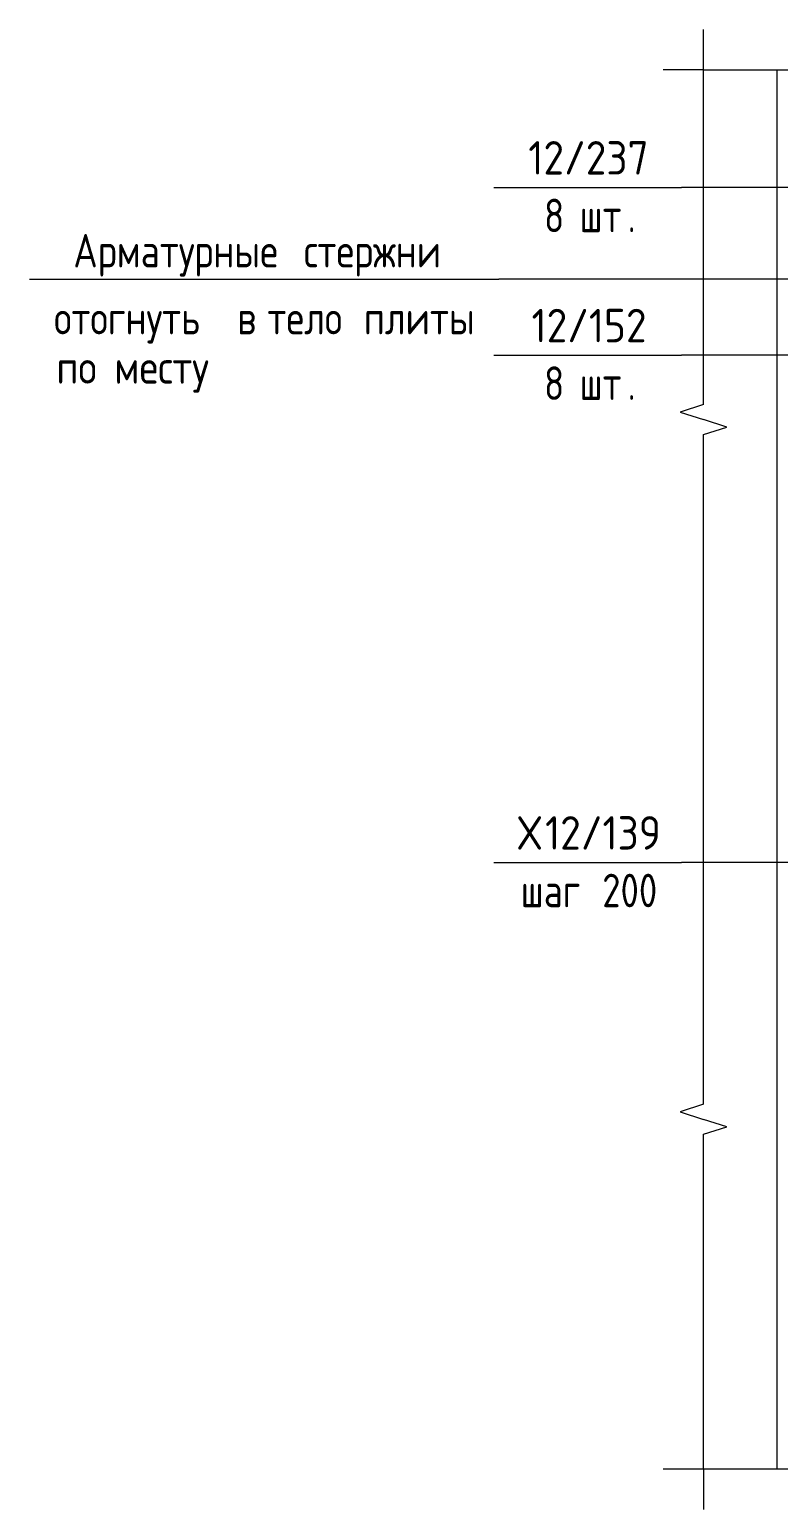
# Model space of a CAD drawing. Header units: millimetres. Extents: x -2461 to 50011, y -6221 to 38236.
# Drawn here: x 41850 to 43246, y 973 to 3735 of the extents above; entities that cross this region are included whole.
import ezdxf

# ---------------------------------------------------------------- set-up
doc = ezdxf.new("R2010")
doc.units = ezdxf.units.MM
for name, color, linetype, lineweight in [('AA_Oformlenie', 7, 'Continuous', 9), ('AA_Vinoska', 7, 'Continuous', 9), ('AF_Stena_Опалубка', 253, 'Continuous', 18), ('Gen_Text', 7, 'Continuous', 9)]:
    doc.layers.add(name, color=color, linetype=linetype, lineweight=lineweight)
doc.styles.add('GOST Common_1', font='GOST Common.ttf', dxfattribs={"width": 0.85, "height": 62.5})
doc.styles.add('ISOCPEUR_10', font='isocpeur.ttf', dxfattribs={"width": 0.9, "height": 62.5})
doc.styles.add('ISOCPEUR_11', font='isocpeur.ttf', dxfattribs={"width": 0.85, "height": 62.5})
doc.styles.add('ISOCPEUR_12', font='isocpeur.ttf', dxfattribs={"width": 0.8, "height": 62.5})

# ---------------------------------------------------------------- blocks, each defined once
blk = doc.blocks.new('011_Прямоугольник обрыва _ЭлУзла_ - 011_Прямоугольник обрыва _ЭлУзла_-4141986-Схема обрамления отверстия 500х1050 _h_')
at = {"layer": 'AA_Oformlenie'}
for p, q in [((-3558.5, 3035.2), (-3558.5, 3660)), ((-3558.5, 3660), (-3126.6, 3660)), ((-3070.9, 3660), (-2207.7, 3660)), ((-2152.1, 3660), (-1720.8, 3660)), ((-1720.8, 3660), (-1720.8, 3035.2)), ((-3558.5, 1729.4), (-3558.5, 2979.6)), ((-1720.8, 2979.6), (-1720.8, 1729.4)), ((-3558.5, 1048.4), (-3558.5, 1673.8)), ((-1720.8, 1673.8), (-1720.8, 1048.4)), ((-3126.6, 1048.4), (-3558.5, 1048.4)), ((-2207.7, 1048.4), (-3070.9, 1048.4)), ((-1720.8, 1048.4), (-2152.1, 1048.4))]:
    blk.add_line(p, q, dxfattribs=at)
blk = doc.blocks.new('042_М_Арматуры - Диам длина поз _ Комментарий-3662934-Схема обрамления отверстия 500х1050 _h_')
at = {"layer": 'AA_Vinoska'}
blk.add_line((-1443.5, 1221.9), (-1093.5, 1221.9), dxfattribs=at)
blk = doc.blocks.new('010_Текст с выноской - Текст 2 строки-4161196-Схема обрамления отверстия 500х1050 _h_')
at = {"layer": 'AA_Vinoska'}
blk.add_line((-4815.4, 3269.1), (-3940.4, 3269.1), dxfattribs=at)

msp = doc.modelspace()

# ---------------------------------------------------------------- linework, layer by layer
at = {"layer": 'AA_Vinoska'}
for p, q in [((43106.6493, 3660), (43106.6493, 3735)), ((43106.6493, 3660), (43031.6493, 3660)), ((43654.4603, 3440.5699), (43065.503, 3440.5699)), ((43645.0453, 3269.0699), (42724.7403, 3269.0699)), ((43378.7223, 3127.5724), (43065.503, 3127.5724)), ((43106.6493, 3035.2483), (43063.3242, 3021.1711)), ((43063.3242, 3021.1711), (43106.6493, 3007.0939)), ((43149.9506, 2993.3439), (43106.6493, 3007.0939)), ((43106.6493, 2979.5939), (43149.9506, 2993.3439)), ((43512.7112, 2180.7619), (43065.503, 2180.7619)), ((43106.6493, 1729.4362), (43063.3242, 1715.359)), ((43063.3242, 1715.359), (43106.6493, 1701.2818)), ((43149.9506, 1687.5318), (43106.6493, 1701.2818)), ((43106.6493, 1673.7818), (43149.9506, 1687.5318)), ((43106.6493, 1048.3758), (43031.6493, 1048.3758)), ((43106.6493, 1048.3758), (43106.6493, 973.3758))]:
    msp.add_line(p, q, dxfattribs=at)
at = {"layer": 'AF_Stena_Опалубка', "lineweight": 20}
msp.add_line((43244.3537, 1048.3758), (43244.3537, 3660), dxfattribs=at)

# ---------------------------------------------------------------- block references
at = {"layer": 'AA_Oformlenie'}
msp.add_blockref('011_Прямоугольник обрыва _ЭлУзла_ - 011_Прямоугольник обрыва _ЭлУзла_-4141986-Схема обрамления отверстия 500х1050 _h_', (46665.1768, 0), dxfattribs=at)
at = {"layer": 'AA_Vinoska'}
for name, p in [('042_М_Арматуры - Диам длина поз _ Комментарий-3662934-Схема обрамления отверстия 500х1050 _h_', (44159.0515, 2218.7089)), ('010_Текст с выноской - Текст 2 строки-4161196-Схема обрамления отверстия 500х1050 _h_', (46665.1768, 0)), ('042_М_Арматуры - Диам длина поз _ Комментарий-3662934-Схема обрамления отверстия 500х1050 _h_', (44159.0515, 1905.7114)), ('042_М_Арматуры - Диам длина поз _ Комментарий-3662934-Схема обрамления отверстия 500х1050 _h_', (44159.0515, 958.9009))]:
    msp.add_blockref(name, p, dxfattribs=at)

# ---------------------------------------------------------------- texts
at = {"layer": 'AA_Vinoska', "char_height": 62.5, "attachment_point": 1}
for s, insert, width, style in [('12/237', (42779.9315, 3526.9225), 277.784719, 'ISOCPEUR_10'), ('8 ', (42809.244, 3419.4462), 80.16875, 'ISOCPEUR_12'), ('шт', (42875.3898, 3419.4462), 109.0295, 'ISOCPEUR_12'), ('Арматурные', (41931.2036, 3353.6275), 499.15068, 'GOST Common_1'), ('\\fGOST Common|b0|i0|c204|p34|;\\W.85; ', (42343.0441, 3353.6275), 22.146617, 'GOST Common_1'), ('\\fISOCPEUR|b0|i0|c204|p34|;\\W.8;.', (42965.3482, 3419.4462), 17.637125, 'ISOCPEUR_12'), ('стержни', (42361.3169, 3353.6275), 339.013602, 'GOST Common_1'), ('отогнуть', (41895.3974, 3228.6275), 391.824766, 'GOST Common_1'), ('\\fGOST Common|b0|i0|c204|p34|;\\W.85; ', (42218.6851, 3228.6275), 22.146617, 'GOST Common_1'), ('\\fGOST Common|b0|i0|c204|p34|;\\W.85;в', (42236.9579, 3228.6275), 45.99682, 'GOST Common_1'), ('\\fGOST Common|b0|i0|c204|p34|;\\W.85; ', (42274.9091, 3228.6275), 22.146617, 'GOST Common_1'), ('тело', (42293.1819, 3228.6275), 195.912383, 'GOST Common_1'), ('\\fGOST Common|b0|i0|c204|p34|;\\W.85; ', (42454.8258, 3228.6275), 22.146617, 'GOST Common_1'), ('плиты', (42473.0985, 3228.6275), 247.019961, 'GOST Common_1'), ('12/152', (42785.894, 3213.925), 263.354344, 'ISOCPEUR_10'), ('8 ', (42809.244, 3106.4486), 80.16875, 'ISOCPEUR_12'), ('шт', (42875.3898, 3106.4486), 109.0295, 'ISOCPEUR_12'), ('\\fISOCPEUR|b0|i0|c204|p34|;\\W.8;.', (42965.3482, 3106.4486), 17.637125, 'ISOCPEUR_12'), ('\\fISOCPEUR|b0|i0|c204|p34|;\\W.9;Х', (42760.5815, 2267.1145), 61.329094, 'ISOCPEUR_10'), ('12/139', (42811.1831, 2267.1145), 263.354344, 'ISOCPEUR_10'), (' 200', (42885.9294, 2159.6381), 166.751, 'ISOCPEUR_12'), ('шаг', (42765.544, 2159.6381), 145.907125, 'ISOCPEUR_12')]:
    msp.add_mtext(s, dxfattribs=dict(at, insert=insert, width=width, style=style))
at = {"layer": 'Gen_Text', "char_height": 62.5, "attachment_point": 1, "style": 'ISOCPEUR_11'}
for s, insert, width in [('\\fISOCPEUR|b0|i0|c204|p34|;\\W.85; ', (41975.542, 3136.6677), 39.182477), ('по', (41899.6396, 3136.6677), 91.993641), ('месту', (42007.8707, 3136.6677), 240.205617)]:
    msp.add_mtext(s, dxfattribs=dict(at, insert=insert, width=width))

doc.saveas('drawing.dxf')
